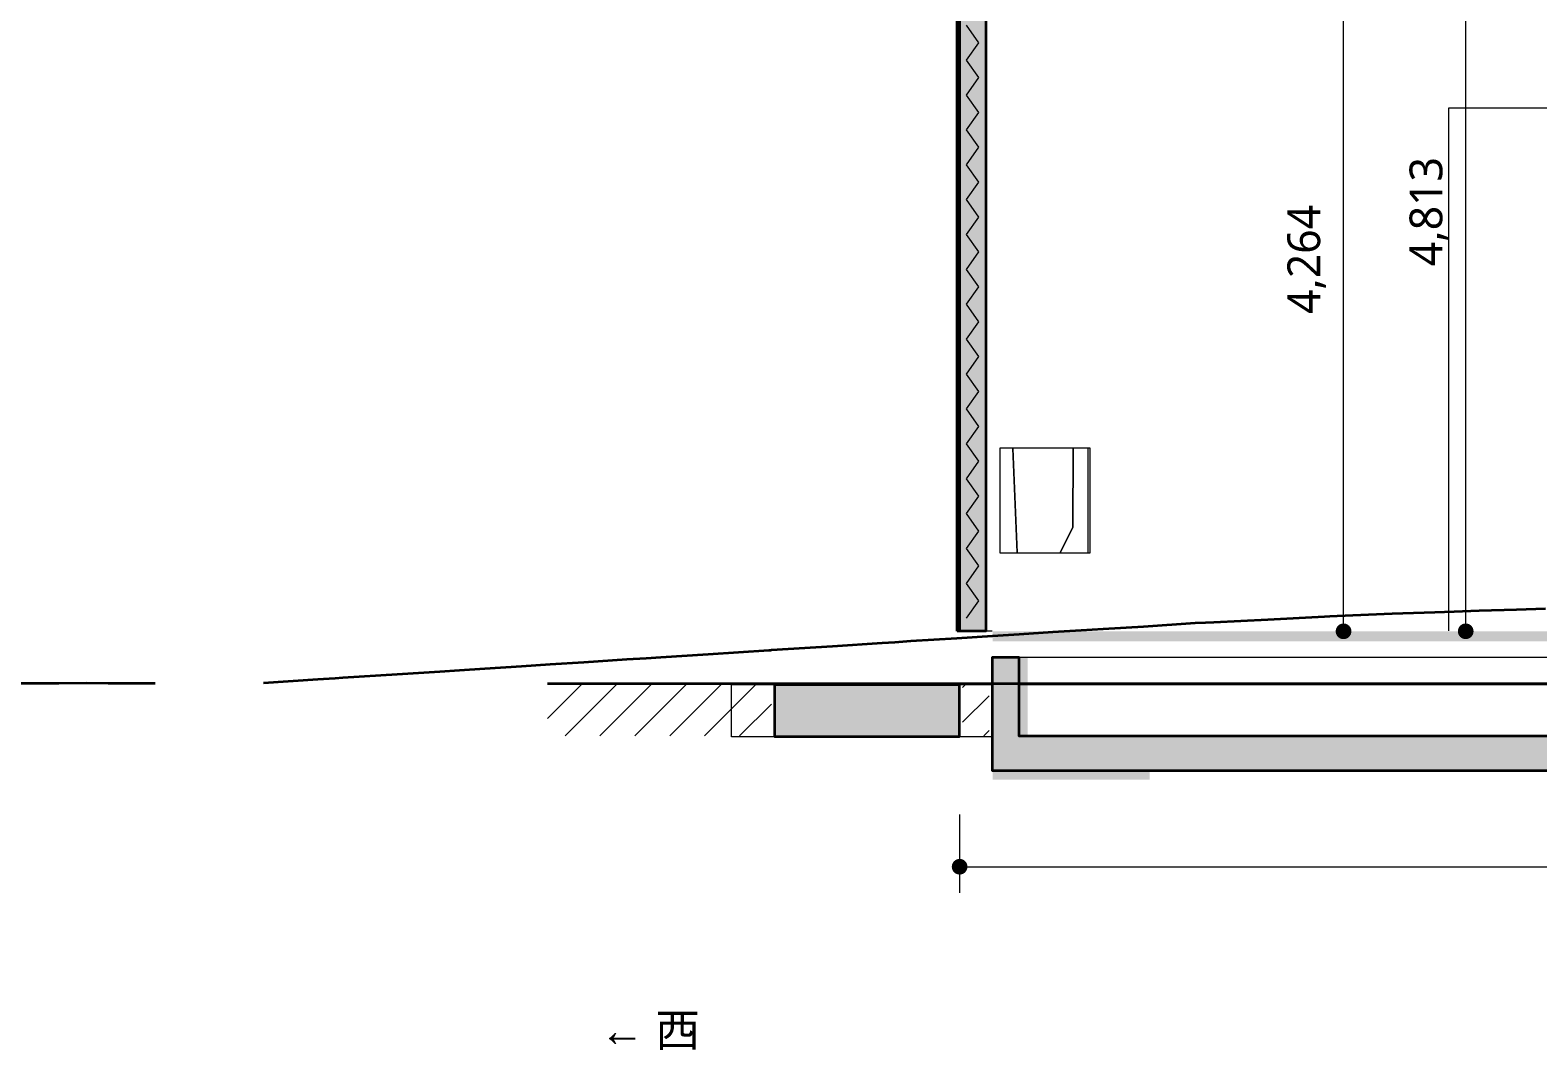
# Model space of a CAD drawing. Header units: millimetres. Extents: x 0 to 153524, y 0 to 59400.
# Drawn here: x 40535 to 49175, y 21900 to 27747 of the extents above; entities that cross this region are included whole.
import ezdxf

# ---------------------------------------------------------------- set-up
doc = ezdxf.new("R2010")
doc.units = ezdxf.units.MM
for name, color, linetype, lineweight in [('01_切断（構造・壁）', 7, 'Continuous', 35), ('04_切断（機械室などの塊）', 7, 'Continuous', 35), ('05_断熱（仮）', 2, 'Continuous', 9), ('10_見えがかり', 7, 'Continuous', 13), ('15_地盤', 8, 'Continuous', 9), ('50_寸法', 3, 'Continuous', 9), ('80_図名・縮尺・方位', 7, 'Continuous', 18)]:
    doc.layers.add(name, color=color, linetype=linetype, lineweight=lineweight)
doc.styles.add('JP', font='NotoSansCJKjp-Regular.otf')

msp = doc.modelspace()

# ---------------------------------------------------------------- hatches: boundary and pattern name
at = {"layer": '01_切断（構造・壁）'}
for color, points in [(7, [(45846.3, 24300), (45846.3, 28007.3), (45846.3, 28007.3), (45846.3, 28946.7), (45858.2, 28946.7), (45861.3, 28946.7), (45861.3, 28010), (45861.3, 24300), (45849.3, 24300)]), (7, [(45861.3, 27420.3), (45861.3, 28946.7), (45885.2, 28943.8), (45888.4, 28943.5), (45891.4, 28943.9), (45911.6, 28946.8), (46011.3, 28946.7), (46011.3, 25772.8), (46011.3, 24300), (45911.6, 24300), (45891.4, 24300), (45887.8, 24300), (45885.2, 24300), (45861.3, 24300)]), (7, [(55251.2, 24242), (55251.2, 24300), (46050.5, 24300), (46050.5, 24242)]), (8, [(55051.2, 23500), (46200.5, 23500), (46050.5, 23500), (46050.5, 23700), (46050.5, 24152), (46200.5, 24152), (46200.5, 23700), (55201.2, 23700), (55201.2, 23550), (58627.6, 23550), (58627.6, 23700), (74316.3, 23700), (74316.3, 24152), (74466.3, 24152), (74466.3, 23700), (74466.3, 23500), (74316.3, 23500), (58777.6, 23500), (58777.6, 23350), (55051.2, 23350)]), (7, [(45616.2, 23695), (44802.7, 23695), (44802.7, 23986.2), (44802.7, 23995), (45616.2, 23995), (45780.6, 23995), (45858.3, 23995), (45858.3, 23896.5), (45858.3, 23896.5), (45858.3, 23695), (45780.6, 23695)])]:
    msp.add_hatch(color=color, dxfattribs=at).paths.add_polyline_path(points)
at = {"layer": '05_断熱（仮）', "true_color": 0xf3d98b}
for points in [[(45886.3, 24325), (45886.3, 28917.7), (45886.6, 28917.7), (45889, 28917.7), (45891.3, 28917.9), (45893.7, 28918.4), (45896, 28919), (45897.4, 28919.5), (45913.3, 28921.8), (45986.3, 28921.7), (45986.3, 24325)], [(46200.5, 24152), (46250.5, 24152), (46250.5, 23700), (46200.5, 23700)], [(46050.5, 23500), (46950.5, 23500), (46950.5, 23450), (46050.5, 23450)]]:
    msp.add_hatch(color=8, dxfattribs=at).paths.add_polyline_path(points)
at = {"layer": '50_寸法'}
for points in [[(48106.3, 24300), (48105.4, 24291.2), (48102.8, 24282.8), (48098.7, 24275), (48093.1, 24268.2), (48086.3, 24262.6), (48078.5, 24258.4), (48070, 24255.9), (48061.3, 24255), (48052.5, 24255.9), (48044, 24258.4), (48036.3, 24262.6), (48029.4, 24268.2), (48023.8, 24275), (48019.7, 24282.8), (48017.1, 24291.2), (48016.3, 24300), (48017.1, 24308.8), (48019.7, 24317.2), (48023.8, 24325), (48029.4, 24331.8), (48036.3, 24337.4), (48044, 24341.6), (48052.5, 24344.1), (48061.3, 24345), (48070, 24344.1), (48078.5, 24341.6), (48086.3, 24337.4), (48093.1, 24331.8), (48098.7, 24325), (48102.8, 24317.2), (48105.4, 24308.8)], [(48806.3, 24300), (48805.4, 24291.2), (48802.8, 24282.8), (48798.7, 24275), (48793.1, 24268.2), (48786.3, 24262.6), (48778.5, 24258.4), (48770, 24255.9), (48761.3, 24255), (48752.5, 24255.9), (48744, 24258.4), (48736.3, 24262.6), (48729.4, 24268.2), (48723.8, 24275), (48719.7, 24282.8), (48717.1, 24291.2), (48716.3, 24300), (48717.1, 24308.8), (48719.7, 24317.2), (48723.8, 24325), (48729.4, 24331.8), (48736.3, 24337.4), (48744, 24341.6), (48752.5, 24344.1), (48761.3, 24345), (48770, 24344.1), (48778.5, 24341.6), (48786.3, 24337.4), (48793.1, 24331.8), (48798.7, 24325), (48802.8, 24317.2), (48805.4, 24308.8)], [(45906.3, 22950), (45905.4, 22941.2), (45902.8, 22932.8), (45898.7, 22925), (45893.1, 22918.2), (45886.3, 22912.6), (45878.5, 22908.4), (45870, 22905.9), (45861.3, 22905), (45852.5, 22905.9), (45844, 22908.4), (45836.3, 22912.6), (45829.4, 22918.2), (45823.8, 22925), (45819.7, 22932.8), (45817.1, 22941.2), (45816.3, 22950), (45817.1, 22958.8), (45819.7, 22967.2), (45823.8, 22975), (45829.4, 22981.8), (45836.3, 22987.4), (45844, 22991.6), (45852.5, 22994.1), (45861.3, 22995), (45870, 22994.1), (45878.5, 22991.6), (45886.3, 22987.4), (45893.1, 22981.8), (45898.7, 22975), (45902.8, 22967.2), (45905.4, 22958.8)]]:
    msp.add_hatch(color=7, dxfattribs=at).paths.add_polyline_path(points)

# ---------------------------------------------------------------- linework, layer by layer
at = {"layer": '01_切断（構造・壁）'}
for points in [[(45846.3, 24300), (45846.3, 28007.3), (45846.3, 28007.3), (45846.3, 28946.7), (45858.2, 28946.7), (45861.3, 28946.7), (45861.3, 28010), (45861.3, 24300), (45849.3, 24300), (45846.3, 24300)], [(45861.3, 27420.3), (45861.3, 28946.7), (45885.2, 28943.8), (45888.4, 28943.5), (45891.4, 28943.9), (45911.6, 28946.8), (46011.3, 28946.7), (46011.3, 25772.8), (46011.3, 24300), (45911.6, 24300), (45891.4, 24300), (45887.8, 24300), (45885.2, 24300), (45861.3, 24300), (45861.3, 27420.3)], [(55051.2, 23500), (46200.5, 23500), (46050.5, 23500), (46050.5, 23700), (46050.5, 24152), (46200.5, 24152), (46200.5, 23700), (55201.2, 23700), (55201.2, 23550), (58627.6, 23550), (58627.6, 23700), (74316.3, 23700), (74316.3, 24152), (74466.3, 24152), (74466.3, 23700), (74466.3, 23500), (74316.3, 23500), (58777.6, 23500), (58777.6, 23350), (55051.2, 23350), (55051.2, 23500)], [(43500, 24000), (78800, 24000)], [(45616.2, 23695), (44802.7, 23695), (44802.7, 23986.2), (44802.7, 23995), (45616.2, 23995), (45780.6, 23995), (45858.3, 23995), (45858.3, 23896.5), (45858.3, 23896.5), (45858.3, 23695), (45780.6, 23695), (45616.2, 23695)]]:
    msp.add_lwpolyline(points, dxfattribs=at)
at = {"layer": '04_切断（機械室などの塊）'}
for points in [[(47626.9, 24365.9), (47317.7, 24351.1), (47270.6, 24348.8), (47210.1, 24345.8), (46914.3, 24325.9), (46684.1, 24312.2), (46558.1, 24304.2)], [(48695.8, 24411.8), (48585, 24407.8), (48339.5, 24399.3), (48024.1, 24386.3), (47983.2, 24384), (47951.4, 24382.5), (47626.9, 24365.9)], [(48838, 24416.6), (48695.8, 24411.8)], [(49218.7, 24429.4), (49052, 24423.8), (48838, 24416.6)], [(46396.2, 24295.1), (46201.8, 24282.5), (46050.4, 24272.8), (45845.5, 24259.5)], [(46558.1, 24304.2), (46396.2, 24295.1)], [(45845.5, 24259.5), (45582.2, 24242.6), (45489.2, 24236.6), (45416.8, 24231.9), (45132.9, 24213.6), (44783.1, 24191), (44776.6, 24190.6)], [(44420.3, 24167.6), (44149.5, 24150.2), (44064.1, 24144.7), (43954.3, 24137.6), (43707.8, 24121.7), (43515.8, 24109.3), (43351.5, 24098.7), (43140.4, 24085.1), (42995.2, 24075.7), (42882.2, 24068.5), (42638.9, 24052.8), (42326.4, 24032.6), (42282.6, 24029.8), (42248.5, 24027.6), (42183.9, 24023.4), (41872.3, 24003.3)], [(44776.6, 24190.6), (44768.3, 24190.1), (44420.3, 24167.6)], [(41252, 24000), (41223.6, 24000), (40981.2, 24000), (40857.5, 24002.2), (40698.5, 24000), (40501.2, 24000), (40347.6, 24000), (40144.9, 24000), (39884.6, 24000), (39788.6, 24000), (39713.9, 24000.6), (39432.4, 24077.7), (39080.3, 24082.3), (39076.1, 24083.4)]]:
    msp.add_lwpolyline(points, dxfattribs=at)
at = {"layer": '05_断熱（仮）'}
msp.add_lwpolyline([(45901.3, 24375), (45971.3, 24475), (45901.3, 24575), (45971.3, 24675), (45901.3, 24775), (45971.3, 24875), (45901.3, 24975), (45971.3, 25075), (45901.3, 25175), (45971.3, 25275), (45901.3, 25375), (45971.3, 25475), (45901.3, 25575), (45971.3, 25675), (45901.3, 25775), (45971.3, 25875), (45901.3, 25975), (45971.3, 26075), (45901.3, 26175), (45971.3, 26275), (45901.3, 26375), (45971.3, 26475), (45901.3, 26575), (45971.3, 26675), (45901.3, 26775), (45971.3, 26875), (45901.3, 26975), (45971.3, 27075), (45901.3, 27175), (45971.3, 27275), (45901.3, 27375), (45971.3, 27475), (45901.3, 27575), (45971.3, 27675), (45901.3, 27775)], dxfattribs=at)
at = {"layer": '10_見えがかり'}
for points in [[(47036.3, 28957.9), (53500.4, 28971.7), (53600.9, 28971.9), (52429.9, 28735.2), (52342.8, 28735.2), (51275.2, 27300), (48663.2, 27300), (48663.2, 24302)], [(46092.5, 25350), (46092.5, 24750), (46610.1, 24750), (46610.1, 25350), (46092.5, 25350)], [(46191, 24752), (46165.9, 25348)], [(46166.1, 25348), (46191.2, 24752)], [(46437.8, 24752), (46510, 24895.3), (46511.7, 25348)], [(46511.9, 25348), (46510.3, 24895.3), (46438, 24752)], [(46598.3, 24752), (46598.3, 25348)], [(46048.5, 24300), (46013.3, 24300)], [(46200.5, 24152), (55251.2, 24152)], [(44800.7, 23695), (44553.3, 23695), (44553.3, 23995), (44800.7, 23995)], [(45860.3, 23995), (46048.5, 23995)], [(46202.5, 23995), (55248.6, 23995)], [(46048.5, 23695), (45860.3, 23695)]]:
    msp.add_lwpolyline(points, dxfattribs=at)
at = {"layer": '15_地盤'}
for points in [[(43500, 23800), (43700, 24000)], [(43600, 23700), (43900, 24000)], [(43800, 23700), (44100, 24000)], [(44000, 23700), (44300, 24000)], [(44200, 23700), (44500, 24000)], [(44400, 23700), (44700, 24000)], [(45878.3, 23978.3), (45900, 24000)], [(44600, 23700), (44782.7, 23882.7)], [(45878.3, 23778.3), (46030.5, 23930.5)], [(46000, 23700), (46030.5, 23730.5)]]:
    msp.add_lwpolyline(points, dxfattribs=at)
at = {"layer": '50_寸法'}
for points in [[(48761.3, 24300), (48761.3, 29113.2)], [(48061.3, 24300), (48061.3, 28563.7)], [(45861.3, 23250), (45861.3, 22800)], [(45861.3, 22950), (76000, 22950)]]:
    msp.add_lwpolyline(points, dxfattribs=at)

# ---------------------------------------------------------------- texts
at = {"layer": '50_寸法', "char_height": 187.87, "attachment_point": 8, "rotation": 90, "style": 'JP'}
for s, insert in [('4,813', (48661.3, 26706.6)), ('4,264', (47961.3, 26431.9))]:
    msp.add_mtext(s, dxfattribs=dict(at, insert=insert))
at = {"layer": '80_図名・縮尺・方位', "insert": (43800, 21900), "char_height": 187.87, "attachment_point": 7, "style": 'JP'}
msp.add_mtext('← 西', dxfattribs=at)

doc.saveas('drawing.dxf')
